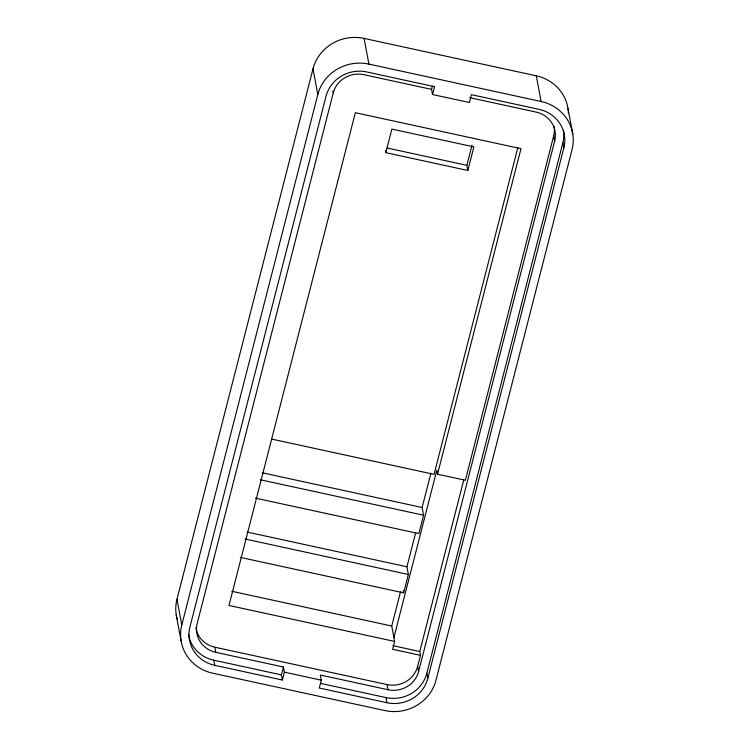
<?xml version="1.0" encoding="UTF-8"?>
<svg xmlns="http://www.w3.org/2000/svg" width="749" height="749" viewBox="0 0 749 749"><rect width="100%" height="100%" fill="white"/><g stroke="black" fill="none" stroke-linecap="round" stroke-linejoin="round"><path stroke-width="1.12" d="M177.138 619.123A42.29 40.221 -10.6 0 1 176.97 599.294L313.007 68.805A42.29 40.221 -10.6 0 1 364.089 38.414L536.293 75.818A42.29 40.221 -10.6 0 1 568.425 113.539M536.293 75.818L541.106 101.508A42.29 40.221 -10.6 0 1 572.03 149.706L435.993 680.195A42.29 40.221 -10.6 0 1 384.911 710.586L212.707 673.182A42.29 40.221 -10.6 0 1 181.782 624.984L317.819 94.496L313.007 68.805M332.874 90.863L333.258 92.923L197.221 623.411A25.372 24.137 -10.6 0 0 215.778 652.332L283.431 667.022L284.386 672.162L282.373 680.017L214.72 665.327A33.836 32.179 -10.6 0 1 189.984 626.763L326.021 96.275A33.836 32.179 -10.6 0 1 366.879 71.97L434.532 86.659L432.519 94.514L469.417 102.529L471.43 94.674L539.083 109.363A33.836 32.179 -10.6 0 1 563.828 147.928L427.791 678.416A33.836 32.179 -10.6 0 1 386.924 702.721L319.271 688.031L321.293 680.176L320.329 675.036L387.982 689.726A25.372 24.137 -10.6 0 0 418.625 671.497L554.663 141.009L553.698 135.869A25.372 24.137 -10.6 0 0 554.148 126.441M385.819 152.665L391.867 129.09L473.874 146.898L467.825 170.472L385.819 152.665L385.435 150.605M282.373 680.017L281.409 674.877L283.431 667.022M432.519 94.514L431.555 89.374L432.416 86.013M467.825 170.472L466.861 165.332L472.048 145.128M418.625 671.497L417.661 666.357L420.489 655.356L392.607 649.299L394.62 641.434L391.736 626.024L400.518 591.785M240.298 557.387L403.655 592.862L408.374 574.474L406.932 566.768L415.714 532.53M255.493 498.132L418.86 533.606L423.569 515.218L422.127 507.513L430.909 473.265M517.802 147.75L434.055 474.351L271.831 439.12M393.899 637.586L436.789 470.344L437.51 474.201L465.391 480.249L553.698 135.869M437.51 474.201L520.986 148.677L355.344 112.696L228.979 605.464L394.62 641.434M420.489 655.356L419.768 651.499L463.8 479.791M427.791 678.416L426.827 673.276L562.864 142.787A33.836 32.179 -10.6 0 0 563.454 130.214M317.819 94.496A42.29 40.221 -10.6 0 1 368.901 64.105L541.106 101.508M431.555 89.374L363.902 74.685A25.372 24.137 -10.6 0 0 333.258 92.923M469.586 97.642L536.106 112.088A25.372 24.137 -10.6 0 1 554.663 141.009M387.139 148.021L466.861 165.332M262.197 472.778L422.127 507.513M260.212 479.734L423.569 515.218M247.001 532.033L406.932 566.768M245.017 538.999L408.374 574.474M231.806 591.289L391.736 626.024M393 645.685L419.768 651.499M195.817 627.699A25.372 24.137 -10.6 0 0 214.813 647.192L387.018 684.586A25.372 24.137 -10.6 0 0 417.661 666.357M284.386 672.162L321.293 680.176M188.43 634.197A33.836 32.179 -10.6 0 0 213.755 660.187L281.409 674.877M320.572 683.388L385.969 697.591A33.836 32.179 -10.6 0 0 426.827 673.276M567.957 108.296L572.76 133.987M562.864 142.787L563.828 147.928M364.089 38.414L368.901 64.105M403.243 590.661L403.655 592.862M387.018 684.586L387.982 689.726M385.969 697.591L386.924 702.721M214.813 647.192L215.778 652.332M213.755 660.187L214.72 665.327M176.97 599.294L181.782 624.984M176.24 615.013L181.043 640.704"/></g></svg>
